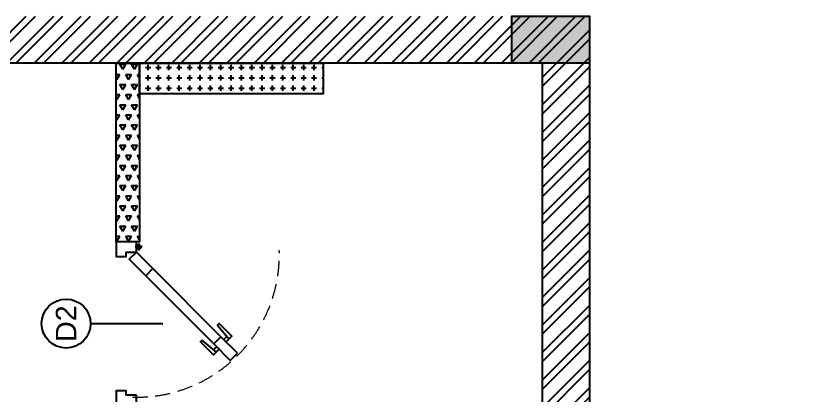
# Model space of a CAD drawing. Header units: millimetres. Extents: x -10000 to 124200, y -12045 to 23620.
# Drawn here: x 104545 to 108485, y 2651 to 4510 of the extents above; entities that cross this region are included whole.
import ezdxf
from ezdxf.enums import TextEntityAlignment as Align

# ---------------------------------------------------------------- set-up
doc = ezdxf.new("R2010")
doc.units = ezdxf.units.MM
doc.header["$LTSCALE"] = 150
doc.linetypes.add('DASHED', pattern=[0.75, 0.5, -0.25])
for name, color, linetype in [('ad-Column', 3, 'Continuous'), ('ad-Column Hatch', 125, 'Continuous'), ('ad-Door', 11, 'Continuous'), ('ad-Ledge wall', 6, 'Continuous'), ('ad-Text Main_Door&window Label', 7, 'Continuous'), ('ad-Wall', 240, 'Continuous'), ('ad-Wall hatch', 8, 'Continuous')]:
    doc.layers.add(name, color=color, linetype=linetype)
doc.styles.add('New Text Style', font='arial.ttf', dxfattribs={"height": 100})

# ---------------------------------------------------------------- blocks, each defined once
blk = doc.blocks.new('*U132')
for p, q in [((-8.3, -111.1), (-41.7, -111.1)), ((-25, -127.8), (-25, -94.4)), ((-528.5, -478), (-513.6, -492.9)), ((-463.3, -543.1), (-478.2, -528.2))]:
    blk.add_line(p, q)
for points in [[(-750, -100), (-750, -50), (-728.6, -50), (-728.6, -35.7), (-728.6, 0), (-800, 0), (-800, -100)], [(-50, -100), (0, -100), (0, 0), (-71.4, 0), (-71.4, -35.7), (-71.4, -50), (-50, -50)], [(-50, -100), (-130.8, -180.8), (-166.2, -145.5), (-85.4, -64.6)], [(-130.8, -180.8), (-464.2, -514.2), (-499.5, -478.8), (-166.2, -145.5)], [(-545, -595), (-464.2, -514.2), (-499.5, -478.8), (-580.3, -559.6)]]:
    blk.add_lwpolyline(points, close=True)
for points in [[(-525.4, -504.7), (-552.8, -477.2), (-490, -414.3), (-482.2, -422.2), (-539.2, -490.8)], [(-490, -540), (-462.5, -567.5), (-399.7, -504.7), (-407.6, -496.8), (-476.2, -553.8)]]:
    blk.add_lwpolyline(points)
blk.add_circle((-25, -111.1), 11.1)
at = {"color": 8, "linetype": 'DASHED', "lineweight": 0}
blk.add_arc((-62.1, -102.1), 698.3, 178.1881, 271.8119, dxfattribs=at)
at = {"layer": 'ad-Text Main_Door&window Label'}
blk.add_line((-400, 125), (-400, -230), dxfattribs=at)
blk.add_circle((-400.3, 245), 120, dxfattribs=at)
at = {"layer": 'ad-Text Main_Door&window Label', "style": 'New Text Style'}
blk.add_attdef('D1', text='', height=100, dxfattribs=at).set_placement((-400.3, 245), align=Align.MIDDLE_CENTER)
blk = doc.blocks.new('zw$6EBD')
at = {"layer": 'ad-Wall hatch', "transparency": 33554610}
h = blk.add_hatch(dxfattribs=at)
h.set_pattern_fill('ANSI32', color=256, scale=10, angle=1e-14)
h.paths.add_polyline_path([(230, 4280), (230, 230), (6475, 230), (6475, 4280), (3605, 4280), (3605, 4510), (6705, 4510), (6705, 230), (7405, 230), (7405, 0), (0, 0), (0, 4510), (1910, 4510), (1910, 7945), (0, 7945), (0, 12355), (10375, 12355), (10375, 9605), (10145, 9605), (10145, 12125), (5915, 12125), (5915, 7945), (3605, 7945), (3605, 8175), (5685, 8175), (5685, 12125), (230, 12125), (230, 8175), (2705, 8175), (2705, 7945), (2140, 7945), (2140, 4510), (2705, 4510), (2705, 4280)])
h = blk.add_hatch(dxfattribs=at)
h.set_pattern_fill('TRIANG', color=256, scale=6)
h.set_pattern_definition([(60, (-2631.195, -1739.29), (-28.575, 49.49335), [28.575, -28.575]), (120, (-2631.195, -1739.29), (-57.15, 3e-08), [28.575, -28.575]), (0, (-2645.48, -1714.543), (28.575, 49.49335), [28.575, -28.575])])
h.paths.add_polyline_path([(4385, 4280), (4500, 4280), (4500, 3405), (4385, 3405)])
h = blk.add_hatch(dxfattribs=at)
h.set_pattern_fill('PLUS', color=256, scale=2)
h.set_pattern_definition([(0, (4951.443, 4258.734), (0, 50.8), [25.4, -25.4]), (90, (4964.143, 4246.034), (-50.8, 3e-15), [25.4, -25.4])])
h.paths.add_polyline_path([(4500, 4280), (5400, 4280), (5400, 4130), (4500, 4130)])
at = {"layer": 'ad-Ledge wall'}
blk.add_lwpolyline([(4500, 4280), (5400, 4280), (5400, 4130), (4500, 4130)], close=True, dxfattribs=at)
at = {"layer": 'ad-Wall'}
for points in [[(6705, 4510), (6705, 230), (7405, 230), (7405, 0), (0, 0), (0, 4510)], [(2705, 4510), (2705, 4280), (230, 4280), (230, 230), (6475, 230), (6475, 4280), (3605, 4280), (3605, 4510)]]:
    blk.add_lwpolyline(points, dxfattribs=at)
blk.add_lwpolyline([(4385, 4280), (4500, 4280), (4500, 3405), (4385, 3405)], close=True, dxfattribs=at)
at = {"layer": 'ad-Door', "ltscale": 5, "rotation": 89.99999999999993}
blk.add_blockref('*U132', (4385, 3405), dxfattribs=at).add_auto_attribs({'D1': 'D2'})
blk = doc.blocks.new('zw$6AA0')
at = {"layer": 'ad-Column Hatch', "transparency": 33554687}
h = blk.add_hatch(color=256, dxfattribs=at)
h.dxf.hatch_style = 1
h.paths.add_polyline_path([(0, -230), (380, -230), (380, 0), (0, 0)])
at = {"layer": 'ad-Column'}
blk.add_lwpolyline([(0, -230), (380, -230), (380, 0), (0, 0)], close=True, dxfattribs=at)
blk = doc.blocks.new('1215E_Columns')
at = {"layer": 'ad-Column', "xscale": -1, "rotation": 359.9999999999996}
blk.add_blockref('zw$6AA0', (6705, 4510), dxfattribs=at)
blk = doc.blocks.new('1215_East Villa')
blk.add_blockref('zw$6EBD', (0, 0))
blk.add_blockref('1215E_Columns', (0, 0))

msp = doc.modelspace()

# ---------------------------------------------------------------- block references
msp.add_blockref('1215_East Villa', (100650, 0))

doc.saveas('drawing.dxf')
